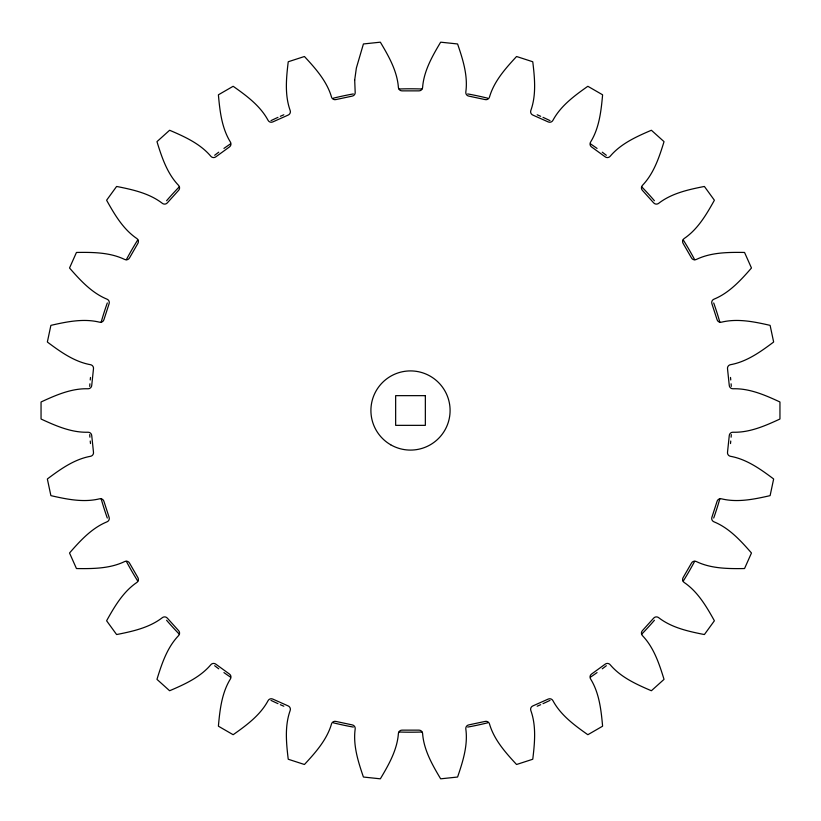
<?xml version="1.0" encoding="UTF-8"?>
<svg xmlns="http://www.w3.org/2000/svg" width="821" height="821" viewBox="0 0 821 821"><rect width="100%" height="100%" fill="white"/><g stroke="black" fill="none" stroke-linecap="round" stroke-linejoin="round"><path stroke-width="1.23" d="M731.295 434.637A321.709 321.709 0 0 1 731.101 437.193M730.752 441.021A321.709 321.709 0 0 1 730.505 443.566M719.894 498.634A321.709 321.709 0 0 1 713.695 518.051M694.628 561.379A321.709 321.709 0 0 1 683.226 581.124M654.409 620.266A321.709 321.709 0 0 1 641.529 634.376M606.339 665.728A321.709 321.709 0 0 1 602.245 668.817M597.062 672.584A321.709 321.709 0 0 1 590.751 676.966M549.998 700.385A321.709 321.709 0 0 1 543.03 703.638M540.69 704.685A321.709 321.709 0 0 1 537.16 706.224M487.643 722.819A321.709 321.709 0 0 1 467.693 727.078M421.902 732.004A321.709 321.709 0 0 1 399.098 732.004M353.307 727.078A321.709 321.709 0 0 1 333.357 722.819M283.84 706.224A321.709 321.709 0 0 1 280.31 704.685M277.97 703.638A321.709 321.709 0 0 1 271.002 700.385M230.249 676.966A321.709 321.709 0 0 1 223.938 672.584M218.755 668.817A321.709 321.709 0 0 1 214.661 665.728M179.471 634.376A321.709 321.709 0 0 1 166.591 620.266M137.774 581.124A321.709 321.709 0 0 1 126.372 561.379M107.305 518.051A321.709 321.709 0 0 1 101.106 498.634M90.495 443.566A321.709 321.709 0 0 1 90.248 441.021M89.9 437.193A321.709 321.709 0 0 1 89.705 434.637M89.705 386.363A321.709 321.709 0 0 1 89.9 383.807M90.248 379.979A321.709 321.709 0 0 1 90.495 377.434M101.106 322.366A321.709 321.709 0 0 1 107.305 302.949M126.372 259.621A321.709 321.709 0 0 1 137.774 239.876M166.591 200.735A321.709 321.709 0 0 1 179.471 186.624M214.661 155.272A321.709 321.709 0 0 1 218.755 152.183M223.938 148.416A321.709 321.709 0 0 1 230.249 144.034M271.002 120.615A321.709 321.709 0 0 1 277.97 117.362M280.31 116.315A321.709 321.709 0 0 1 283.84 114.776M333.357 98.181A321.709 321.709 0 0 1 353.307 93.922M399.098 88.996A321.709 321.709 0 0 1 421.902 88.996M467.693 93.922A321.709 321.709 0 0 1 487.643 98.181M537.16 114.776A321.709 321.709 0 0 1 540.69 116.315M543.03 117.362A321.709 321.709 0 0 1 549.998 120.615M590.751 144.034A321.709 321.709 0 0 1 597.062 148.416M602.245 152.183A321.709 321.709 0 0 1 606.339 155.272M641.529 186.624A321.709 321.709 0 0 1 654.409 200.735M683.226 239.876A321.709 321.709 0 0 1 694.628 259.621M713.695 302.949A321.709 321.709 0 0 1 719.894 322.366M730.505 377.434A321.709 321.709 0 0 1 730.752 379.979M731.101 383.807A321.709 321.709 0 0 1 731.295 386.363M354.693 80.048L355.165 91.911A3.623 3.623 0 0 1 352.209 96.108L335.881 99.577A3.623 3.623 0 0 1 331.479 96.95C326.85 81.125 315.418 68.359 304.437 56.505L288.233 61.76C286.313 77.81 284.579 94.856 290.131 110.383A3.623 3.623 0 0 1 288.12 115.094L272.859 121.888A3.623 3.623 0 0 1 268.015 120.235C260.195 105.714 246.362 95.605 233.154 86.287L218.396 94.805C219.854 110.907 221.701 127.932 230.362 141.971A3.623 3.623 0 0 1 229.377 147L215.861 156.811A3.623 3.623 0 0 1 210.771 156.206C200.108 143.624 184.479 136.604 169.619 130.252L156.965 141.643C161.737 157.088 167.084 173.364 178.475 185.289A3.623 3.623 0 0 1 178.547 190.41L167.371 202.828A3.623 3.623 0 0 1 162.271 203.28C149.217 193.202 132.468 189.589 116.613 186.449L106.607 200.232C114.478 214.343 123.099 229.162 136.717 238.449A3.623 3.623 0 0 1 137.856 243.447L129.513 257.907A3.623 3.623 0 0 1 124.607 259.426C109.747 252.273 92.619 252.221 76.456 252.447L69.528 268.005C80.171 280.177 91.675 292.871 106.925 299.131A3.623 3.623 0 0 1 109.08 303.78L103.928 319.667A3.623 3.623 0 0 1 99.444 322.16C83.424 318.261 66.655 321.77 50.892 325.362L47.351 342.018C60.292 351.706 74.188 361.733 90.413 364.678A3.623 3.623 0 0 1 93.481 368.783L91.736 385.388A3.623 3.623 0 0 1 87.878 388.764C71.396 388.282 55.725 395.199 41.05 401.982L41.05 419.018C55.725 425.801 71.396 432.718 87.878 432.236A3.623 3.623 0 0 1 91.736 435.612L93.481 452.217A3.623 3.623 0 0 1 90.413 456.322C74.188 459.267 60.292 469.294 47.351 478.982L50.892 495.638C66.655 499.23 83.424 502.739 99.444 498.84A3.623 3.623 0 0 1 103.928 501.333L109.08 517.22A3.623 3.623 0 0 1 106.925 521.869C91.675 528.129 80.171 540.823 69.528 552.995L76.456 568.553C92.619 568.779 109.747 568.727 124.607 561.574A3.623 3.623 0 0 1 129.513 563.093L137.856 577.553A3.623 3.623 0 0 1 136.717 582.551C123.099 591.838 114.478 606.657 106.607 620.768L116.613 634.551C132.468 631.411 149.217 627.798 162.271 617.72A3.623 3.623 0 0 1 167.371 618.172L178.547 630.59A3.623 3.623 0 0 1 178.475 635.711C167.084 647.636 161.737 663.912 156.965 679.357L169.619 690.748C184.479 684.396 200.108 677.376 210.771 664.794A3.623 3.623 0 0 1 215.861 664.189L229.377 674A3.623 3.623 0 0 1 230.362 679.029C221.701 693.068 219.854 710.093 218.396 726.195L233.154 734.713C246.362 725.395 260.195 715.286 268.015 700.765A3.623 3.623 0 0 1 272.859 699.112L288.12 705.906A3.623 3.623 0 0 1 290.131 710.617C284.579 726.144 286.313 743.19 288.233 759.24L304.437 764.495C315.418 752.641 326.85 739.875 331.479 724.05A3.623 3.623 0 0 1 335.881 721.423L352.209 724.892A3.623 3.623 0 0 1 355.165 729.089C352.948 745.427 358.192 761.734 363.416 777.035L380.349 778.821C388.631 764.936 397.159 750.076 398.39 733.625A3.623 3.623 0 0 1 402.146 730.136L418.854 730.136A3.623 3.623 0 0 1 422.61 733.625C423.841 750.076 432.369 764.936 440.651 778.821L457.584 777.035C462.808 761.734 468.052 745.427 465.835 729.089A3.623 3.623 0 0 1 468.791 724.892L485.119 721.423A3.623 3.623 0 0 1 489.521 724.05C494.15 739.875 505.582 752.641 516.563 764.495L532.767 759.24C534.687 743.19 536.421 726.144 530.869 710.617A3.623 3.623 0 0 1 532.88 705.906L548.141 699.112A3.623 3.623 0 0 1 552.985 700.765C560.805 715.286 574.638 725.395 587.846 734.713L602.604 726.195C601.146 710.093 599.299 693.068 590.638 679.029A3.623 3.623 0 0 1 591.623 674L605.139 664.189A3.623 3.623 0 0 1 610.229 664.794C620.892 677.376 636.521 684.396 651.381 690.748L664.035 679.357C659.263 663.912 653.916 647.636 642.525 635.711A3.623 3.623 0 0 1 642.453 630.59L653.629 618.172A3.623 3.623 0 0 1 658.729 617.72C671.783 627.798 688.532 631.411 704.387 634.551L714.393 620.768C706.522 606.657 697.901 591.838 684.283 582.551A3.623 3.623 0 0 1 683.144 577.553L691.487 563.093A3.623 3.623 0 0 1 696.393 561.574C711.253 568.727 728.381 568.779 744.544 568.553L751.472 552.995C740.829 540.823 729.325 528.129 714.075 521.869A3.623 3.623 0 0 1 711.92 517.22L717.072 501.333A3.623 3.623 0 0 1 721.556 498.84C737.576 502.739 754.345 499.23 770.108 495.638L773.649 478.982C760.708 469.294 746.812 459.267 730.587 456.322A3.623 3.623 0 0 1 727.519 452.217L729.264 435.612A3.623 3.623 0 0 1 733.122 432.236C749.604 432.718 765.275 425.801 779.95 419.018L779.95 401.982C765.275 395.199 749.604 388.282 733.122 388.764A3.623 3.623 0 0 1 729.264 385.388L727.519 368.783A3.623 3.623 0 0 1 730.587 364.678C746.812 361.733 760.708 351.706 773.649 342.018L770.108 325.362C754.345 321.77 737.576 318.261 721.556 322.16A3.623 3.623 0 0 1 717.072 319.667L711.92 303.78A3.623 3.623 0 0 1 714.075 299.131C729.325 292.871 740.829 280.177 751.472 268.005L744.544 252.447C728.381 252.221 711.253 252.273 696.393 259.426A3.623 3.623 0 0 1 691.487 257.907L683.144 243.447A3.623 3.623 0 0 1 684.283 238.449C697.901 229.162 706.522 214.343 714.393 200.232L704.387 186.449C688.532 189.589 671.783 193.202 658.729 203.28A3.623 3.623 0 0 1 653.629 202.828L642.453 190.41A3.623 3.623 0 0 1 642.525 185.289C653.916 173.364 659.263 157.088 664.035 141.643L651.381 130.252C636.521 136.604 620.892 143.624 610.229 156.206A3.623 3.623 0 0 1 605.139 156.811L591.623 147A3.623 3.623 0 0 1 590.638 141.971C599.299 127.932 601.146 110.907 602.604 94.805L587.846 86.287C574.638 95.605 560.805 105.714 552.985 120.235A3.623 3.623 0 0 1 548.141 121.888L532.88 115.094A3.623 3.623 0 0 1 530.869 110.383C536.421 94.856 534.687 77.81 532.767 61.76L516.563 56.505C505.582 68.359 494.15 81.125 489.521 96.95A3.623 3.623 0 0 1 485.119 99.577L468.791 96.108A3.623 3.623 0 0 1 465.835 91.911C468.052 75.573 462.808 59.266 457.584 43.965L440.651 42.179C432.369 56.064 423.841 70.924 422.61 87.375A3.623 3.623 0 0 1 418.854 90.864L402.146 90.864A3.623 3.623 0 0 1 398.39 87.375C397.159 70.924 388.631 56.064 380.349 42.179L363.416 43.965L356.365 68.02L354.693 80.048M425.35 395.65L395.65 395.65L395.65 425.35L425.35 425.35L425.35 395.65M390.704 444.787A39.593 39.593 0 0 0 450.093 410.5A39.593 39.593 0 0 0 390.704 376.213A39.593 39.593 0 0 0 390.704 444.787"/></g></svg>
